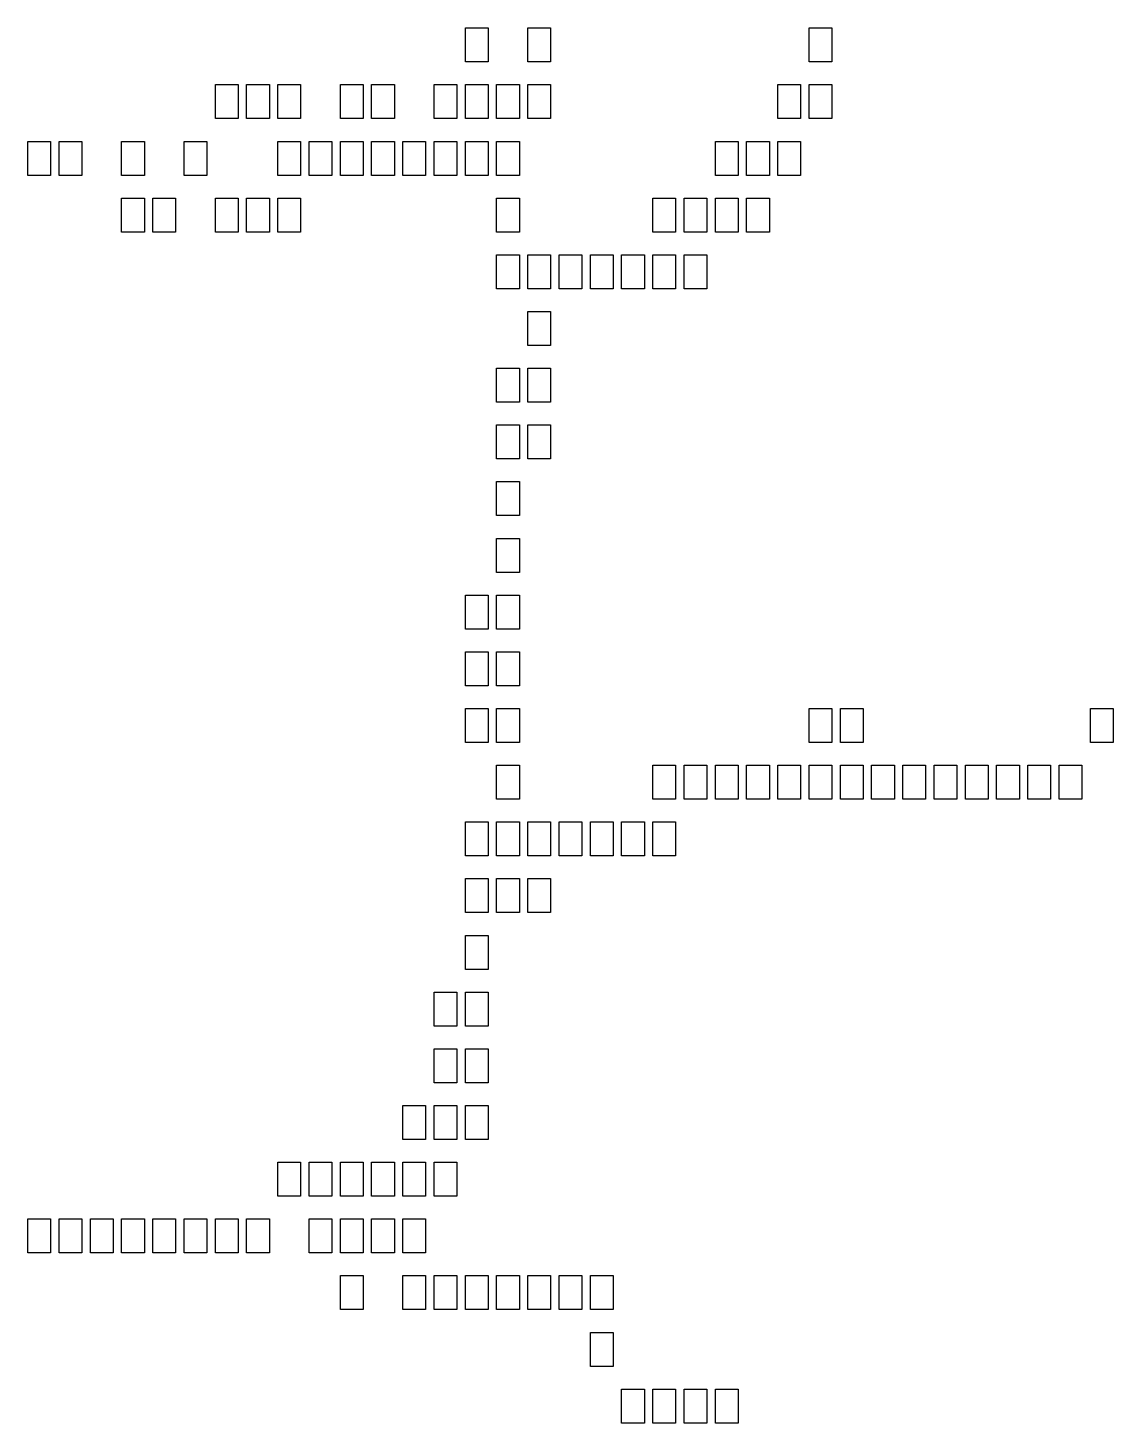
# Model space of a CAD drawing. Header units: metres. Extents: x 55 to 250, y 39 to 291.
# Drawn here: x 152.7 to 249.9, y 39.2 to 164.2 of the extents above; entities that cross this region are included whole.
import ezdxf

# ---------------------------------------------------------------- set-up
doc = ezdxf.new("R2010")
doc.units = ezdxf.units.M

msp = doc.modelspace()

# ---------------------------------------------------------------- linework, layer by layer
at = {"layer": '2', "color": 4}
for p, q in [((191.901047, 164.181271), (193.933171, 164.181271)), ((191.901047, 161.13324), (191.901047, 164.181271)), ((191.901047, 164.181271), (191.901047, 164.181271)), ((193.933171, 164.181271), (193.933171, 161.13324)), ((197.496986, 164.181271), (199.529107, 164.181271)), ((197.496986, 161.13324), (197.496986, 164.181271)), ((197.496986, 164.181271), (197.496986, 164.181271)), ((199.529107, 164.181271), (199.529107, 161.13324)), ((222.678704, 164.181271), (224.710828, 164.181271)), ((222.678704, 161.13324), (222.678704, 164.181271)), ((222.678704, 164.181271), (222.678704, 164.181271)), ((224.710828, 164.181271), (224.710828, 161.13324)), ((193.933171, 161.13324), (191.901047, 161.13324)), ((199.529107, 161.13324), (197.496986, 161.13324)), ((224.710828, 161.13324), (222.678704, 161.13324)), ((169.517297, 159.101271), (171.549421, 159.101271)), ((169.517297, 156.05324), (169.517297, 159.101271)), ((169.517297, 159.101271), (169.517297, 159.101271)), ((171.549421, 159.101271), (171.549421, 156.05324)), ((172.315265, 159.101271), (174.347389, 159.101271)), ((172.315265, 156.05324), (172.315265, 159.101271)), ((172.315265, 159.101271), (172.315265, 159.101271)), ((174.347389, 159.101271), (174.347389, 156.05324)), ((175.113236, 159.101271), (177.145357, 159.101271)), ((175.113236, 156.05324), (175.113236, 159.101271)), ((175.113236, 159.101271), (175.113236, 159.101271)), ((177.145357, 159.101271), (177.145357, 156.05324)), ((180.709172, 159.101271), (182.741296, 159.101271)), ((180.709172, 156.05324), (180.709172, 159.101271)), ((180.709172, 159.101271), (180.709172, 159.101271)), ((182.741296, 159.101271), (182.741296, 156.05324)), ((183.50714, 159.101271), (185.539264, 159.101271)), ((183.50714, 156.05324), (183.50714, 159.101271)), ((183.50714, 159.101271), (183.50714, 159.101271)), ((185.539264, 159.101271), (185.539264, 156.05324)), ((189.103079, 159.101271), (191.135203, 159.101271)), ((189.103079, 156.05324), (189.103079, 159.101271)), ((189.103079, 159.101271), (189.103079, 159.101271)), ((191.135203, 159.101271), (191.135203, 156.05324)), ((191.901047, 159.101271), (193.933171, 159.101271)), ((191.901047, 156.05324), (191.901047, 159.101271)), ((191.901047, 159.101271), (191.901047, 159.101271)), ((193.933171, 159.101271), (193.933171, 156.05324)), ((194.699015, 159.101271), (196.731139, 159.101271)), ((194.699015, 156.05324), (194.699015, 159.101271)), ((194.699015, 159.101271), (194.699015, 159.101271)), ((196.731139, 159.101271), (196.731139, 156.05324)), ((197.496986, 159.101271), (199.529107, 159.101271)), ((197.496986, 156.05324), (197.496986, 159.101271)), ((197.496986, 159.101271), (197.496986, 159.101271)), ((199.529107, 159.101271), (199.529107, 156.05324)), ((219.880736, 159.101271), (221.912857, 159.101271)), ((219.880736, 156.05324), (219.880736, 159.101271)), ((219.880736, 159.101271), (219.880736, 159.101271)), ((221.912857, 159.101271), (221.912857, 156.05324)), ((222.678704, 159.101271), (224.710828, 159.101271)), ((222.678704, 156.05324), (222.678704, 159.101271)), ((222.678704, 159.101271), (222.678704, 159.101271)), ((224.710828, 159.101271), (224.710828, 156.05324)), ((171.549421, 156.05324), (169.517297, 156.05324)), ((174.347389, 156.05324), (172.315265, 156.05324)), ((177.145357, 156.05324), (175.113236, 156.05324)), ((182.741296, 156.05324), (180.709172, 156.05324)), ((185.539264, 156.05324), (183.50714, 156.05324)), ((191.135203, 156.05324), (189.103079, 156.05324)), ((193.933171, 156.05324), (191.901047, 156.05324)), ((196.731139, 156.05324), (194.699015, 156.05324)), ((199.529107, 156.05324), (197.496986, 156.05324)), ((221.912857, 156.05324), (219.880736, 156.05324)), ((224.710828, 156.05324), (222.678704, 156.05324)), ((152.729486, 154.021271), (154.761607, 154.021271)), ((152.729486, 150.97324), (152.729486, 154.021271)), ((152.729486, 154.021271), (152.729486, 154.021271)), ((154.761607, 154.021271), (154.761607, 150.97324)), ((155.527454, 154.021271), (157.559578, 154.021271)), ((155.527454, 150.97324), (155.527454, 154.021271)), ((155.527454, 154.021271), (155.527454, 154.021271)), ((157.559578, 154.021271), (157.559578, 150.97324)), ((161.12339, 154.021271), (163.155514, 154.021271)), ((161.12339, 150.97324), (161.12339, 154.021271)), ((161.12339, 154.021271), (161.12339, 154.021271)), ((163.155514, 154.021271), (163.155514, 150.97324)), ((166.719329, 154.021271), (168.751453, 154.021271)), ((166.719329, 150.97324), (166.719329, 154.021271)), ((166.719329, 154.021271), (166.719329, 154.021271)), ((168.751453, 154.021271), (168.751453, 150.97324)), ((175.113236, 154.021271), (177.145357, 154.021271)), ((175.113236, 150.97324), (175.113236, 154.021271)), ((175.113236, 154.021271), (175.113236, 154.021271)), ((177.145357, 154.021271), (177.145357, 150.97324)), ((177.911204, 154.021271), (179.943328, 154.021271)), ((177.911204, 150.97324), (177.911204, 154.021271)), ((177.911204, 154.021271), (177.911204, 154.021271)), ((179.943328, 154.021271), (179.943328, 150.97324)), ((180.709172, 154.021271), (182.741296, 154.021271)), ((180.709172, 150.97324), (180.709172, 154.021271)), ((180.709172, 154.021271), (180.709172, 154.021271)), ((182.741296, 154.021271), (182.741296, 150.97324)), ((183.50714, 154.021271), (185.539264, 154.021271)), ((183.50714, 150.97324), (183.50714, 154.021271)), ((183.50714, 154.021271), (183.50714, 154.021271)), ((185.539264, 154.021271), (185.539264, 150.97324)), ((186.305111, 154.021271), (188.337232, 154.021271)), ((186.305111, 150.97324), (186.305111, 154.021271)), ((186.305111, 154.021271), (186.305111, 154.021271)), ((188.337232, 154.021271), (188.337232, 150.97324)), ((189.103079, 154.021271), (191.135203, 154.021271)), ((189.103079, 150.97324), (189.103079, 154.021271)), ((189.103079, 154.021271), (189.103079, 154.021271)), ((191.135203, 154.021271), (191.135203, 150.97324)), ((191.901047, 154.021271), (193.933171, 154.021271)), ((191.901047, 150.97324), (191.901047, 154.021271)), ((191.901047, 154.021271), (191.901047, 154.021271)), ((193.933171, 154.021271), (193.933171, 150.97324)), ((194.699015, 154.021271), (196.731139, 154.021271)), ((194.699015, 150.97324), (194.699015, 154.021271)), ((194.699015, 154.021271), (194.699015, 154.021271)), ((196.731139, 154.021271), (196.731139, 150.97324)), ((214.284797, 154.021271), (216.316921, 154.021271)), ((214.284797, 150.97324), (214.284797, 154.021271)), ((214.284797, 154.021271), (214.284797, 154.021271)), ((216.316921, 154.021271), (216.316921, 150.97324)), ((217.082765, 154.021271), (219.114889, 154.021271)), ((217.082765, 150.97324), (217.082765, 154.021271)), ((217.082765, 154.021271), (217.082765, 154.021271)), ((219.114889, 154.021271), (219.114889, 150.97324)), ((219.880736, 154.021271), (221.912857, 154.021271)), ((219.880736, 150.97324), (219.880736, 154.021271)), ((219.880736, 154.021271), (219.880736, 154.021271)), ((221.912857, 154.021271), (221.912857, 150.97324)), ((154.761607, 150.97324), (152.729486, 150.97324)), ((157.559578, 150.97324), (155.527454, 150.97324)), ((163.155514, 150.97324), (161.12339, 150.97324)), ((168.751453, 150.97324), (166.719329, 150.97324)), ((177.145357, 150.97324), (175.113236, 150.97324)), ((179.943328, 150.97324), (177.911204, 150.97324)), ((182.741296, 150.97324), (180.709172, 150.97324)), ((185.539264, 150.97324), (183.50714, 150.97324)), ((188.337232, 150.97324), (186.305111, 150.97324)), ((191.135203, 150.97324), (189.103079, 150.97324)), ((193.933171, 150.97324), (191.901047, 150.97324)), ((196.731139, 150.97324), (194.699015, 150.97324)), ((216.316921, 150.97324), (214.284797, 150.97324)), ((219.114889, 150.97324), (217.082765, 150.97324)), ((221.912857, 150.97324), (219.880736, 150.97324)), ((161.12339, 148.941271), (163.155514, 148.941271)), ((161.12339, 145.89324), (161.12339, 148.941271)), ((161.12339, 148.941271), (161.12339, 148.941271)), ((163.155514, 148.941271), (163.155514, 145.89324)), ((163.921361, 148.941271), (165.953482, 148.941271)), ((163.921361, 145.89324), (163.921361, 148.941271)), ((163.921361, 148.941271), (163.921361, 148.941271)), ((165.953482, 148.941271), (165.953482, 145.89324)), ((169.517297, 148.941271), (171.549421, 148.941271)), ((169.517297, 145.89324), (169.517297, 148.941271)), ((169.517297, 148.941271), (169.517297, 148.941271)), ((171.549421, 148.941271), (171.549421, 145.89324)), ((172.315265, 148.941271), (174.347389, 148.941271)), ((172.315265, 145.89324), (172.315265, 148.941271)), ((172.315265, 148.941271), (172.315265, 148.941271)), ((174.347389, 148.941271), (174.347389, 145.89324)), ((175.113236, 148.941271), (177.145357, 148.941271)), ((175.113236, 145.89324), (175.113236, 148.941271)), ((175.113236, 148.941271), (175.113236, 148.941271)), ((177.145357, 148.941271), (177.145357, 145.89324)), ((194.699015, 148.941271), (196.731139, 148.941271)), ((194.699015, 145.89324), (194.699015, 148.941271)), ((194.699015, 148.941271), (194.699015, 148.941271)), ((196.731139, 148.941271), (196.731139, 145.89324)), ((208.688861, 148.941271), (210.720982, 148.941271)), ((208.688861, 145.89324), (208.688861, 148.941271)), ((208.688861, 148.941271), (208.688861, 148.941271)), ((210.720982, 148.941271), (210.720982, 145.89324)), ((211.486829, 148.941271), (213.518953, 148.941271)), ((211.486829, 145.89324), (211.486829, 148.941271)), ((211.486829, 148.941271), (211.486829, 148.941271)), ((213.518953, 148.941271), (213.518953, 145.89324)), ((214.284797, 148.941271), (216.316921, 148.941271)), ((214.284797, 145.89324), (214.284797, 148.941271)), ((214.284797, 148.941271), (214.284797, 148.941271)), ((216.316921, 148.941271), (216.316921, 145.89324)), ((217.082765, 148.941271), (219.114889, 148.941271)), ((217.082765, 145.89324), (217.082765, 148.941271)), ((217.082765, 148.941271), (217.082765, 148.941271)), ((219.114889, 148.941271), (219.114889, 145.89324)), ((163.155514, 145.89324), (161.12339, 145.89324)), ((165.953482, 145.89324), (163.921361, 145.89324)), ((171.549421, 145.89324), (169.517297, 145.89324)), ((174.347389, 145.89324), (172.315265, 145.89324)), ((177.145357, 145.89324), (175.113236, 145.89324)), ((196.731139, 145.89324), (194.699015, 145.89324)), ((210.720982, 145.89324), (208.688861, 145.89324)), ((213.518953, 145.89324), (211.486829, 145.89324)), ((216.316921, 145.89324), (214.284797, 145.89324)), ((219.114889, 145.89324), (217.082765, 145.89324)), ((194.699015, 143.861271), (196.731139, 143.861271)), ((194.699015, 140.81324), (194.699015, 143.861271)), ((194.699015, 143.861271), (194.699015, 143.861271)), ((196.731139, 143.861271), (196.731139, 140.81324)), ((197.496986, 143.861271), (199.529107, 143.861271)), ((197.496986, 140.81324), (197.496986, 143.861271)), ((197.496986, 143.861271), (197.496986, 143.861271)), ((199.529107, 143.861271), (199.529107, 140.81324)), ((200.294954, 143.861271), (202.327078, 143.861271)), ((200.294954, 140.81324), (200.294954, 143.861271)), ((200.294954, 143.861271), (200.294954, 143.861271)), ((202.327078, 143.861271), (202.327078, 140.81324)), ((203.092922, 143.861271), (205.125046, 143.861271)), ((203.092922, 140.81324), (203.092922, 143.861271)), ((203.092922, 143.861271), (203.092922, 143.861271)), ((205.125046, 143.861271), (205.125046, 140.81324)), ((205.89089, 143.861271), (207.923014, 143.861271)), ((205.89089, 140.81324), (205.89089, 143.861271)), ((205.89089, 143.861271), (205.89089, 143.861271)), ((207.923014, 143.861271), (207.923014, 140.81324)), ((208.688861, 143.861271), (210.720982, 143.861271)), ((208.688861, 140.81324), (208.688861, 143.861271)), ((208.688861, 143.861271), (208.688861, 143.861271)), ((210.720982, 143.861271), (210.720982, 140.81324)), ((211.486829, 143.861271), (213.518953, 143.861271)), ((211.486829, 140.81324), (211.486829, 143.861271)), ((211.486829, 143.861271), (211.486829, 143.861271)), ((213.518953, 143.861271), (213.518953, 140.81324)), ((196.731139, 140.81324), (194.699015, 140.81324)), ((199.529107, 140.81324), (197.496986, 140.81324)), ((202.327078, 140.81324), (200.294954, 140.81324)), ((205.125046, 140.81324), (203.092922, 140.81324)), ((207.923014, 140.81324), (205.89089, 140.81324)), ((210.720982, 140.81324), (208.688861, 140.81324)), ((213.518953, 140.81324), (211.486829, 140.81324)), ((197.496986, 138.781271), (199.529107, 138.781271)), ((197.496986, 135.73324), (197.496986, 138.781271)), ((197.496986, 138.781271), (197.496986, 138.781271)), ((199.529107, 138.781271), (199.529107, 135.73324)), ((199.529107, 135.73324), (197.496986, 135.73324)), ((194.699015, 133.701271), (196.731139, 133.701271)), ((194.699015, 130.65324), (194.699015, 133.701271)), ((194.699015, 133.701271), (194.699015, 133.701271)), ((196.731139, 133.701271), (196.731139, 130.65324)), ((197.496986, 133.701271), (199.529107, 133.701271)), ((197.496986, 130.65324), (197.496986, 133.701271)), ((197.496986, 133.701271), (197.496986, 133.701271)), ((199.529107, 133.701271), (199.529107, 130.65324)), ((196.731139, 130.65324), (194.699015, 130.65324)), ((199.529107, 130.65324), (197.496986, 130.65324)), ((194.699015, 128.621271), (196.731139, 128.621271)), ((194.699015, 125.57324), (194.699015, 128.621271)), ((194.699015, 128.621271), (194.699015, 128.621271)), ((196.731139, 128.621271), (196.731139, 125.57324)), ((197.496986, 128.621271), (199.529107, 128.621271)), ((197.496986, 125.57324), (197.496986, 128.621271)), ((197.496986, 128.621271), (197.496986, 128.621271)), ((199.529107, 128.621271), (199.529107, 125.57324)), ((196.731139, 125.57324), (194.699015, 125.57324)), ((199.529107, 125.57324), (197.496986, 125.57324)), ((194.699015, 123.541271), (196.731139, 123.541271)), ((194.699015, 120.49324), (194.699015, 123.541271)), ((194.699015, 123.541271), (194.699015, 123.541271)), ((196.731139, 123.541271), (196.731139, 120.49324)), ((196.731139, 120.49324), (194.699015, 120.49324)), ((194.699015, 118.461271), (196.731139, 118.461271)), ((194.699015, 115.41324), (194.699015, 118.461271)), ((194.699015, 118.461271), (194.699015, 118.461271)), ((196.731139, 118.461271), (196.731139, 115.41324)), ((196.731139, 115.41324), (194.699015, 115.41324)), ((191.901047, 113.381271), (193.933171, 113.381271)), ((191.901047, 110.33324), (191.901047, 113.381271)), ((191.901047, 113.381271), (191.901047, 113.381271)), ((193.933171, 113.381271), (193.933171, 110.33324)), ((194.699015, 113.381271), (196.731139, 113.381271)), ((194.699015, 110.33324), (194.699015, 113.381271)), ((194.699015, 113.381271), (194.699015, 113.381271)), ((196.731139, 113.381271), (196.731139, 110.33324)), ((193.933171, 110.33324), (191.901047, 110.33324)), ((196.731139, 110.33324), (194.699015, 110.33324)), ((191.901047, 108.301271), (193.933171, 108.301271)), ((191.901047, 105.25324), (191.901047, 108.301271)), ((191.901047, 108.301271), (191.901047, 108.301271)), ((193.933171, 108.301271), (193.933171, 105.25324)), ((194.699015, 108.301271), (196.731139, 108.301271)), ((194.699015, 105.25324), (194.699015, 108.301271)), ((194.699015, 108.301271), (194.699015, 108.301271)), ((196.731139, 108.301271), (196.731139, 105.25324)), ((193.933171, 105.25324), (191.901047, 105.25324)), ((196.731139, 105.25324), (194.699015, 105.25324)), ((191.901047, 103.221271), (193.933171, 103.221271)), ((191.901047, 100.17324), (191.901047, 103.221271)), ((191.901047, 103.221271), (191.901047, 103.221271)), ((193.933171, 103.221271), (193.933171, 100.17324)), ((194.699015, 103.221271), (196.731139, 103.221271)), ((194.699015, 100.17324), (194.699015, 103.221271)), ((194.699015, 103.221271), (194.699015, 103.221271)), ((196.731139, 103.221271), (196.731139, 100.17324)), ((222.678704, 103.221271), (224.710828, 103.221271)), ((222.678704, 100.17324), (222.678704, 103.221271)), ((222.678704, 103.221271), (222.678704, 103.221271)), ((224.710828, 103.221271), (224.710828, 100.17324)), ((225.476672, 103.221271), (227.508796, 103.221271)), ((225.476672, 100.17324), (225.476672, 103.221271)), ((225.476672, 103.221271), (225.476672, 103.221271)), ((227.508796, 103.221271), (227.508796, 100.17324)), ((247.860422, 103.221271), (249.892546, 103.221271)), ((247.860422, 100.17324), (247.860422, 103.221271)), ((247.860422, 103.221271), (247.860422, 103.221271)), ((249.892546, 103.221271), (249.892546, 100.17324)), ((193.933171, 100.17324), (191.901047, 100.17324)), ((196.731139, 100.17324), (194.699015, 100.17324)), ((224.710828, 100.17324), (222.678704, 100.17324)), ((227.508796, 100.17324), (225.476672, 100.17324)), ((249.892546, 100.17324), (247.860422, 100.17324)), ((194.699015, 98.141271), (196.731139, 98.141271)), ((194.699015, 95.09324), (194.699015, 98.141271)), ((194.699015, 98.141271), (194.699015, 98.141271)), ((196.731139, 98.141271), (196.731139, 95.09324)), ((208.688861, 98.141271), (210.720982, 98.141271)), ((208.688861, 95.09324), (208.688861, 98.141271)), ((208.688861, 98.141271), (208.688861, 98.141271)), ((210.720982, 98.141271), (210.720982, 95.09324)), ((211.486829, 98.141271), (213.518953, 98.141271)), ((211.486829, 95.09324), (211.486829, 98.141271)), ((211.486829, 98.141271), (211.486829, 98.141271)), ((213.518953, 98.141271), (213.518953, 95.09324)), ((214.284797, 98.141271), (216.316921, 98.141271)), ((214.284797, 95.09324), (214.284797, 98.141271)), ((214.284797, 98.141271), (214.284797, 98.141271)), ((216.316921, 98.141271), (216.316921, 95.09324)), ((217.082765, 98.141271), (219.114889, 98.141271)), ((217.082765, 95.09324), (217.082765, 98.141271)), ((217.082765, 98.141271), (217.082765, 98.141271)), ((219.114889, 98.141271), (219.114889, 95.09324)), ((219.880736, 98.141271), (221.912857, 98.141271)), ((219.880736, 95.09324), (219.880736, 98.141271)), ((219.880736, 98.141271), (219.880736, 98.141271)), ((221.912857, 98.141271), (221.912857, 95.09324)), ((222.678704, 98.141271), (224.710828, 98.141271)), ((222.678704, 95.09324), (222.678704, 98.141271)), ((222.678704, 98.141271), (222.678704, 98.141271)), ((224.710828, 98.141271), (224.710828, 95.09324)), ((225.476672, 98.141271), (227.508796, 98.141271)), ((225.476672, 95.09324), (225.476672, 98.141271)), ((225.476672, 98.141271), (225.476672, 98.141271)), ((227.508796, 98.141271), (227.508796, 95.09324)), ((228.27464, 98.141271), (230.306764, 98.141271)), ((228.27464, 95.09324), (228.27464, 98.141271)), ((228.27464, 98.141271), (228.27464, 98.141271)), ((230.306764, 98.141271), (230.306764, 95.09324)), ((231.072611, 98.141271), (233.104732, 98.141271)), ((231.072611, 95.09324), (231.072611, 98.141271)), ((231.072611, 98.141271), (231.072611, 98.141271)), ((233.104732, 98.141271), (233.104732, 95.09324)), ((233.870579, 98.141271), (235.902703, 98.141271)), ((233.870579, 95.09324), (233.870579, 98.141271)), ((233.870579, 98.141271), (233.870579, 98.141271)), ((235.902703, 98.141271), (235.902703, 95.09324)), ((236.668547, 98.141271), (238.700671, 98.141271)), ((236.668547, 95.09324), (236.668547, 98.141271)), ((236.668547, 98.141271), (236.668547, 98.141271)), ((238.700671, 98.141271), (238.700671, 95.09324)), ((239.466515, 98.141271), (241.498639, 98.141271)), ((239.466515, 95.09324), (239.466515, 98.141271)), ((239.466515, 98.141271), (239.466515, 98.141271)), ((241.498639, 98.141271), (241.498639, 95.09324)), ((242.264486, 98.141271), (244.296607, 98.141271)), ((242.264486, 95.09324), (242.264486, 98.141271)), ((242.264486, 98.141271), (242.264486, 98.141271)), ((244.296607, 98.141271), (244.296607, 95.09324)), ((245.062454, 98.141271), (247.094578, 98.141271)), ((245.062454, 95.09324), (245.062454, 98.141271)), ((245.062454, 98.141271), (245.062454, 98.141271)), ((247.094578, 98.141271), (247.094578, 95.09324)), ((196.731139, 95.09324), (194.699015, 95.09324)), ((210.720982, 95.09324), (208.688861, 95.09324)), ((213.518953, 95.09324), (211.486829, 95.09324)), ((216.316921, 95.09324), (214.284797, 95.09324)), ((219.114889, 95.09324), (217.082765, 95.09324)), ((221.912857, 95.09324), (219.880736, 95.09324)), ((224.710828, 95.09324), (222.678704, 95.09324)), ((227.508796, 95.09324), (225.476672, 95.09324)), ((230.306764, 95.09324), (228.27464, 95.09324)), ((233.104732, 95.09324), (231.072611, 95.09324)), ((235.902703, 95.09324), (233.870579, 95.09324)), ((238.700671, 95.09324), (236.668547, 95.09324)), ((241.498639, 95.09324), (239.466515, 95.09324)), ((244.296607, 95.09324), (242.264486, 95.09324)), ((247.094578, 95.09324), (245.062454, 95.09324)), ((191.901047, 93.061271), (193.933171, 93.061271)), ((191.901047, 90.01324), (191.901047, 93.061271)), ((191.901047, 93.061271), (191.901047, 93.061271)), ((193.933171, 93.061271), (193.933171, 90.01324)), ((194.699015, 93.061271), (196.731139, 93.061271)), ((194.699015, 90.01324), (194.699015, 93.061271)), ((194.699015, 93.061271), (194.699015, 93.061271)), ((196.731139, 93.061271), (196.731139, 90.01324)), ((197.496986, 93.061271), (199.529107, 93.061271)), ((197.496986, 90.01324), (197.496986, 93.061271)), ((197.496986, 93.061271), (197.496986, 93.061271)), ((199.529107, 93.061271), (199.529107, 90.01324)), ((200.294954, 93.061271), (202.327078, 93.061271)), ((200.294954, 90.01324), (200.294954, 93.061271)), ((200.294954, 93.061271), (200.294954, 93.061271)), ((202.327078, 93.061271), (202.327078, 90.01324)), ((203.092922, 93.061271), (205.125046, 93.061271)), ((203.092922, 90.01324), (203.092922, 93.061271)), ((203.092922, 93.061271), (203.092922, 93.061271)), ((205.125046, 93.061271), (205.125046, 90.01324)), ((205.89089, 93.061271), (207.923014, 93.061271)), ((205.89089, 90.01324), (205.89089, 93.061271)), ((205.89089, 93.061271), (205.89089, 93.061271)), ((207.923014, 93.061271), (207.923014, 90.01324)), ((208.688861, 93.061271), (210.720982, 93.061271)), ((208.688861, 90.01324), (208.688861, 93.061271)), ((208.688861, 93.061271), (208.688861, 93.061271)), ((210.720982, 93.061271), (210.720982, 90.01324)), ((193.933171, 90.01324), (191.901047, 90.01324)), ((196.731139, 90.01324), (194.699015, 90.01324)), ((199.529107, 90.01324), (197.496986, 90.01324)), ((202.327078, 90.01324), (200.294954, 90.01324)), ((205.125046, 90.01324), (203.092922, 90.01324)), ((207.923014, 90.01324), (205.89089, 90.01324)), ((210.720982, 90.01324), (208.688861, 90.01324)), ((191.901047, 87.981271), (193.933171, 87.981271)), ((191.901047, 84.93324), (191.901047, 87.981271)), ((191.901047, 87.981271), (191.901047, 87.981271)), ((193.933171, 87.981271), (193.933171, 84.93324)), ((194.699015, 87.981271), (196.731139, 87.981271)), ((194.699015, 84.93324), (194.699015, 87.981271)), ((194.699015, 87.981271), (194.699015, 87.981271)), ((196.731139, 87.981271), (196.731139, 84.93324)), ((197.496986, 87.981271), (199.529107, 87.981271)), ((197.496986, 84.93324), (197.496986, 87.981271)), ((197.496986, 87.981271), (197.496986, 87.981271)), ((199.529107, 87.981271), (199.529107, 84.93324)), ((193.933171, 84.93324), (191.901047, 84.93324)), ((196.731139, 84.93324), (194.699015, 84.93324)), ((199.529107, 84.93324), (197.496986, 84.93324)), ((191.901047, 82.901271), (193.933171, 82.901271)), ((191.901047, 79.85324), (191.901047, 82.901271)), ((191.901047, 82.901271), (191.901047, 82.901271)), ((193.933171, 82.901271), (193.933171, 79.85324)), ((193.933171, 79.85324), (191.901047, 79.85324)), ((189.103079, 77.821271), (191.135203, 77.821271)), ((189.103079, 74.77324), (189.103079, 77.821271)), ((189.103079, 77.821271), (189.103079, 77.821271)), ((191.135203, 77.821271), (191.135203, 74.77324)), ((191.901047, 77.821271), (193.933171, 77.821271)), ((191.901047, 74.77324), (191.901047, 77.821271)), ((191.901047, 77.821271), (191.901047, 77.821271)), ((193.933171, 77.821271), (193.933171, 74.77324)), ((191.135203, 74.77324), (189.103079, 74.77324)), ((193.933171, 74.77324), (191.901047, 74.77324)), ((189.103079, 72.741271), (191.135203, 72.741271)), ((189.103079, 69.69324), (189.103079, 72.741271)), ((189.103079, 72.741271), (189.103079, 72.741271)), ((191.135203, 72.741271), (191.135203, 69.69324)), ((191.901047, 72.741271), (193.933171, 72.741271)), ((191.901047, 69.69324), (191.901047, 72.741271)), ((191.901047, 72.741271), (191.901047, 72.741271)), ((193.933171, 72.741271), (193.933171, 69.69324)), ((191.135203, 69.69324), (189.103079, 69.69324)), ((193.933171, 69.69324), (191.901047, 69.69324)), ((186.305111, 67.661271), (188.337232, 67.661271)), ((186.305111, 64.61324), (186.305111, 67.661271)), ((186.305111, 67.661271), (186.305111, 67.661271)), ((188.337232, 67.661271), (188.337232, 64.61324)), ((189.103079, 67.661271), (191.135203, 67.661271)), ((189.103079, 64.61324), (189.103079, 67.661271)), ((189.103079, 67.661271), (189.103079, 67.661271)), ((191.135203, 67.661271), (191.135203, 64.61324)), ((191.901047, 67.661271), (193.933171, 67.661271)), ((191.901047, 64.61324), (191.901047, 67.661271)), ((191.901047, 67.661271), (191.901047, 67.661271)), ((193.933171, 67.661271), (193.933171, 64.61324)), ((188.337232, 64.61324), (186.305111, 64.61324)), ((191.135203, 64.61324), (189.103079, 64.61324)), ((193.933171, 64.61324), (191.901047, 64.61324)), ((175.113236, 62.581271), (177.145357, 62.581271)), ((175.113236, 59.53324), (175.113236, 62.581271)), ((175.113236, 62.581271), (175.113236, 62.581271)), ((177.145357, 62.581271), (177.145357, 59.53324)), ((177.911204, 62.581271), (179.943328, 62.581271)), ((177.911204, 59.53324), (177.911204, 62.581271)), ((177.911204, 62.581271), (177.911204, 62.581271)), ((179.943328, 62.581271), (179.943328, 59.53324)), ((180.709172, 62.581271), (182.741296, 62.581271)), ((180.709172, 59.53324), (180.709172, 62.581271)), ((180.709172, 62.581271), (180.709172, 62.581271)), ((182.741296, 62.581271), (182.741296, 59.53324)), ((183.50714, 62.581271), (185.539264, 62.581271)), ((183.50714, 59.53324), (183.50714, 62.581271)), ((183.50714, 62.581271), (183.50714, 62.581271)), ((185.539264, 62.581271), (185.539264, 59.53324)), ((186.305111, 62.581271), (188.337232, 62.581271)), ((186.305111, 59.53324), (186.305111, 62.581271)), ((186.305111, 62.581271), (186.305111, 62.581271)), ((188.337232, 62.581271), (188.337232, 59.53324)), ((189.103079, 62.581271), (191.135203, 62.581271)), ((189.103079, 59.53324), (189.103079, 62.581271)), ((189.103079, 62.581271), (189.103079, 62.581271)), ((191.135203, 62.581271), (191.135203, 59.53324)), ((177.145357, 59.53324), (175.113236, 59.53324)), ((179.943328, 59.53324), (177.911204, 59.53324)), ((182.741296, 59.53324), (180.709172, 59.53324)), ((185.539264, 59.53324), (183.50714, 59.53324)), ((188.337232, 59.53324), (186.305111, 59.53324)), ((191.135203, 59.53324), (189.103079, 59.53324)), ((152.729486, 57.501271), (154.761607, 57.501271)), ((152.729486, 54.45324), (152.729486, 57.501271)), ((152.729486, 57.501271), (152.729486, 57.501271)), ((154.761607, 57.501271), (154.761607, 54.45324)), ((155.527454, 57.501271), (157.559578, 57.501271)), ((155.527454, 54.45324), (155.527454, 57.501271)), ((155.527454, 57.501271), (155.527454, 57.501271)), ((157.559578, 57.501271), (157.559578, 54.45324)), ((158.325422, 57.501271), (160.357546, 57.501271)), ((158.325422, 54.45324), (158.325422, 57.501271)), ((158.325422, 57.501271), (158.325422, 57.501271)), ((160.357546, 57.501271), (160.357546, 54.45324)), ((161.12339, 57.501271), (163.155514, 57.501271)), ((161.12339, 54.45324), (161.12339, 57.501271)), ((161.12339, 57.501271), (161.12339, 57.501271)), ((163.155514, 57.501271), (163.155514, 54.45324)), ((163.921361, 57.501271), (165.953482, 57.501271)), ((163.921361, 54.45324), (163.921361, 57.501271)), ((163.921361, 57.501271), (163.921361, 57.501271)), ((165.953482, 57.501271), (165.953482, 54.45324)), ((166.719329, 57.501271), (168.751453, 57.501271)), ((166.719329, 54.45324), (166.719329, 57.501271)), ((166.719329, 57.501271), (166.719329, 57.501271)), ((168.751453, 57.501271), (168.751453, 54.45324)), ((169.517297, 57.501271), (171.549421, 57.501271)), ((169.517297, 54.45324), (169.517297, 57.501271)), ((169.517297, 57.501271), (169.517297, 57.501271)), ((171.549421, 57.501271), (171.549421, 54.45324)), ((172.315265, 57.501271), (174.347389, 57.501271)), ((172.315265, 54.45324), (172.315265, 57.501271)), ((172.315265, 57.501271), (172.315265, 57.501271)), ((174.347389, 57.501271), (174.347389, 54.45324)), ((177.911204, 57.501271), (179.943328, 57.501271)), ((177.911204, 54.45324), (177.911204, 57.501271)), ((177.911204, 57.501271), (177.911204, 57.501271)), ((179.943328, 57.501271), (179.943328, 54.45324)), ((180.709172, 57.501271), (182.741296, 57.501271)), ((180.709172, 54.45324), (180.709172, 57.501271)), ((180.709172, 57.501271), (180.709172, 57.501271)), ((182.741296, 57.501271), (182.741296, 54.45324)), ((183.50714, 57.501271), (185.539264, 57.501271)), ((183.50714, 54.45324), (183.50714, 57.501271)), ((183.50714, 57.501271), (183.50714, 57.501271)), ((185.539264, 57.501271), (185.539264, 54.45324)), ((186.305111, 57.501271), (188.337232, 57.501271)), ((186.305111, 54.45324), (186.305111, 57.501271)), ((186.305111, 57.501271), (186.305111, 57.501271)), ((188.337232, 57.501271), (188.337232, 54.45324)), ((154.761607, 54.45324), (152.729486, 54.45324)), ((157.559578, 54.45324), (155.527454, 54.45324)), ((160.357546, 54.45324), (158.325422, 54.45324)), ((163.155514, 54.45324), (161.12339, 54.45324)), ((165.953482, 54.45324), (163.921361, 54.45324)), ((168.751453, 54.45324), (166.719329, 54.45324)), ((171.549421, 54.45324), (169.517297, 54.45324)), ((174.347389, 54.45324), (172.315265, 54.45324)), ((179.943328, 54.45324), (177.911204, 54.45324)), ((182.741296, 54.45324), (180.709172, 54.45324)), ((185.539264, 54.45324), (183.50714, 54.45324)), ((188.337232, 54.45324), (186.305111, 54.45324)), ((180.709172, 52.421271), (182.741296, 52.421271)), ((180.709172, 49.37324), (180.709172, 52.421271)), ((180.709172, 52.421271), (180.709172, 52.421271)), ((182.741296, 52.421271), (182.741296, 49.37324)), ((186.305111, 52.421271), (188.337232, 52.421271)), ((186.305111, 49.37324), (186.305111, 52.421271)), ((186.305111, 52.421271), (186.305111, 52.421271)), ((188.337232, 52.421271), (188.337232, 49.37324)), ((189.103079, 52.421271), (191.135203, 52.421271)), ((189.103079, 49.37324), (189.103079, 52.421271)), ((189.103079, 52.421271), (189.103079, 52.421271)), ((191.135203, 52.421271), (191.135203, 49.37324)), ((191.901047, 52.421271), (193.933171, 52.421271)), ((191.901047, 49.37324), (191.901047, 52.421271)), ((191.901047, 52.421271), (191.901047, 52.421271)), ((193.933171, 52.421271), (193.933171, 49.37324)), ((194.699015, 52.421271), (196.731139, 52.421271)), ((194.699015, 49.37324), (194.699015, 52.421271)), ((194.699015, 52.421271), (194.699015, 52.421271)), ((196.731139, 52.421271), (196.731139, 49.37324)), ((197.496986, 52.421271), (199.529107, 52.421271)), ((197.496986, 49.37324), (197.496986, 52.421271)), ((197.496986, 52.421271), (197.496986, 52.421271)), ((199.529107, 52.421271), (199.529107, 49.37324)), ((200.294954, 52.421271), (202.327078, 52.421271)), ((200.294954, 49.37324), (200.294954, 52.421271)), ((200.294954, 52.421271), (200.294954, 52.421271)), ((202.327078, 52.421271), (202.327078, 49.37324)), ((203.092922, 52.421271), (205.125046, 52.421271)), ((203.092922, 49.37324), (203.092922, 52.421271)), ((203.092922, 52.421271), (203.092922, 52.421271)), ((205.125046, 52.421271), (205.125046, 49.37324)), ((182.741296, 49.37324), (180.709172, 49.37324)), ((188.337232, 49.37324), (186.305111, 49.37324)), ((191.135203, 49.37324), (189.103079, 49.37324)), ((193.933171, 49.37324), (191.901047, 49.37324)), ((196.731139, 49.37324), (194.699015, 49.37324)), ((199.529107, 49.37324), (197.496986, 49.37324)), ((202.327078, 49.37324), (200.294954, 49.37324)), ((205.125046, 49.37324), (203.092922, 49.37324)), ((203.092922, 47.341271), (205.125046, 47.341271)), ((203.092922, 44.29324), (203.092922, 47.341271)), ((203.092922, 47.341271), (203.092922, 47.341271)), ((205.125046, 47.341271), (205.125046, 44.29324)), ((205.125046, 44.29324), (203.092922, 44.29324)), ((205.89089, 42.261271), (207.923014, 42.261271)), ((205.89089, 39.21324), (205.89089, 42.261271)), ((205.89089, 42.261271), (205.89089, 42.261271)), ((207.923014, 42.261271), (207.923014, 39.21324)), ((208.688861, 42.261271), (210.720982, 42.261271)), ((208.688861, 39.21324), (208.688861, 42.261271)), ((208.688861, 42.261271), (208.688861, 42.261271)), ((210.720982, 42.261271), (210.720982, 39.21324)), ((211.486829, 42.261271), (213.518953, 42.261271)), ((211.486829, 39.21324), (211.486829, 42.261271)), ((211.486829, 42.261271), (211.486829, 42.261271)), ((213.518953, 42.261271), (213.518953, 39.21324)), ((214.284797, 42.261271), (216.316921, 42.261271)), ((214.284797, 39.21324), (214.284797, 42.261271)), ((214.284797, 42.261271), (214.284797, 42.261271)), ((216.316921, 42.261271), (216.316921, 39.21324)), ((207.923014, 39.21324), (205.89089, 39.21324)), ((210.720982, 39.21324), (208.688861, 39.21324)), ((213.518953, 39.21324), (211.486829, 39.21324)), ((216.316921, 39.21324), (214.284797, 39.21324))]:
    msp.add_line(p, q, dxfattribs=at)

doc.saveas('drawing.dxf')
